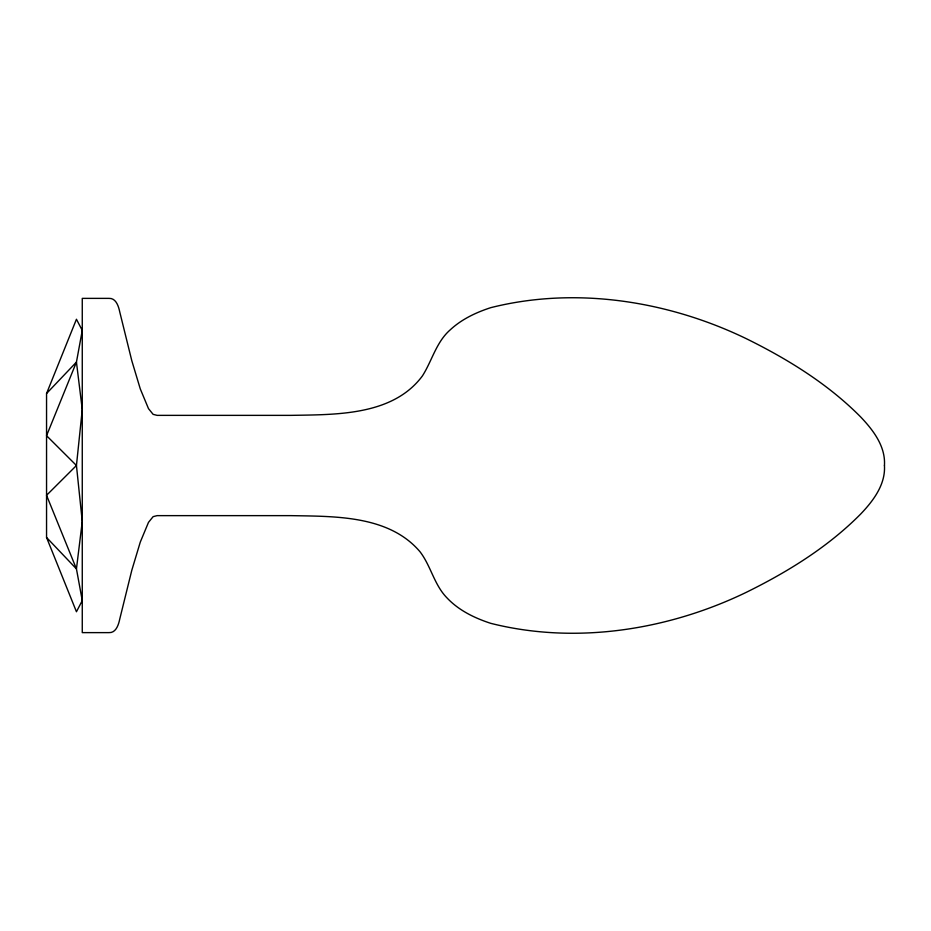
<?xml version="1.0" encoding="UTF-8"?>
<svg xmlns="http://www.w3.org/2000/svg" width="931" height="931" viewBox="0 0 931 931"><rect width="100%" height="100%" fill="white"/><g stroke="black" fill="none" stroke-linecap="round" stroke-linejoin="round"><path stroke-width="1.4" d="M46.55 393.522L76.447 319.263L82.265 330.4L76.447 362.101L46.55 435.685L76.447 465.5L82.265 521.465L76.447 568.899L82.265 600.6L76.447 611.737L46.55 537.478L46.55 393.522L76.447 362.101L82.265 409.535L76.447 465.5L46.55 495.315L76.447 568.899L46.55 537.478M884.45 465.5C885.649 484.632 873.162 500.959 860.651 514.063C827.927 547.091 787.801 571.867 746.313 592.314C668.051 630.159 575.614 644.764 490.718 623.328C474.612 618.079 458.739 610.399 446.996 597.9C434.23 584.924 430.948 566.071 420.079 551.827C388.96 515.087 334.636 516.449 290.833 515.634L157.13 515.634L153.126 516.647L148.494 522.361L140.278 542.11L131.806 570.272L119.703 619.255C118.574 624.736 115.979 632.999 109.008 632.626L82.265 632.626L82.265 298.374L109.008 298.374C115.979 298.001 118.574 306.264 119.703 311.745L131.806 360.728L140.278 388.89L148.494 408.639L153.126 414.353L157.13 415.366L290.833 415.366C335.497 414.539 392.696 415.982 422.43 375.903C432.054 360.786 436.255 342.026 450.232 329.842C461.636 319.228 476.032 312.455 490.718 307.672C575.614 286.236 668.051 300.841 746.313 338.686C787.801 359.133 827.927 383.909 860.651 416.937C873.127 430.064 885.695 446.333 884.45 465.5"/></g></svg>
